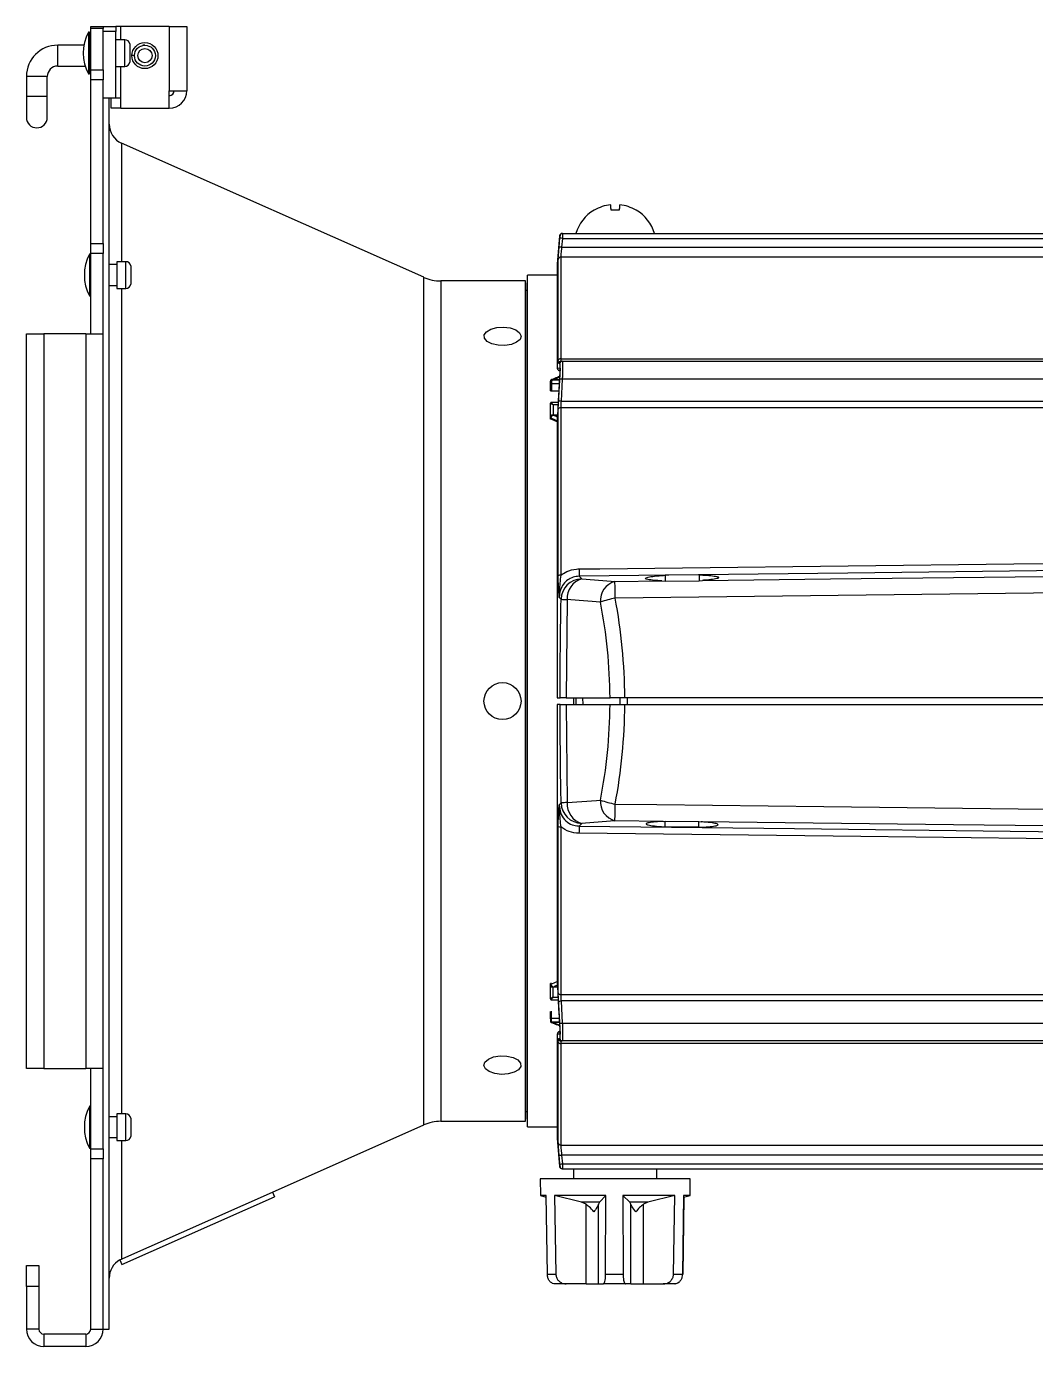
# Model space of a CAD drawing. Extents: x 16.5 to 113.1, y 4.4 to 84.5.
# Drawn here: x 71.51 to 77.55, y 32.04 to 39.95 of the extents above; entities that cross this region are included whole.
import ezdxf

# ---------------------------------------------------------------- set-up
doc = ezdxf.new("R2010")
doc.units = 0
doc.header["$MEASUREMENT"] = 0
doc.layers.add('OBJECT', color=7, linetype='CONTINUOUS')

msp = doc.modelspace()

# ---------------------------------------------------------------- linework, layer by layer
at = {"layer": 'OBJECT'}
for p, q in [((71.8939, 39.9465), (71.9688, 39.9465)), ((71.8939, 39.9337), (71.8939, 39.9465)), ((71.9688, 39.9337), (71.8939, 39.9337)), ((71.8939, 39.6858), (71.8939, 39.9337)), ((71.9688, 39.9465), (72.0438, 39.9465)), ((71.9688, 39.9465), (71.9688, 39.9337)), ((71.9688, 39.6858), (71.9688, 39.9337)), ((72.0438, 39.9465), (72.0438, 39.9165)), ((72.0738, 39.9465), (72.0438, 39.9465)), ((72.3643, 39.9465), (72.0738, 39.9465)), ((72.0738, 39.8665), (72.0738, 39.9465)), ((72.3643, 39.9465), (72.3643, 39.5615)), ((72.3643, 39.9465), (72.4693, 39.9465)), ((72.4693, 39.9465), (72.4693, 39.5615)), ((71.8878, 39.9115), (71.8803, 39.9115)), ((71.8803, 39.9115), (71.8803, 39.6615)), ((71.8878, 39.9115), (71.8878, 39.6615)), ((71.8939, 39.849), (71.8878, 39.849)), ((72.0438, 39.9165), (71.9688, 39.9165)), ((72.0438, 39.5165), (72.0438, 39.9165)), ((72.0988, 39.8665), (72.0438, 39.8665)), ((72.0988, 39.7065), (72.0988, 39.8665)), ((72.1284, 39.8415), (72.1284, 39.7858)), ((71.854, 39.834), (71.6963, 39.834)), ((71.6963, 39.709), (71.6963, 39.834)), ((72.1284, 39.7858), (72.1284, 39.7315)), ((72.1409, 39.7734), (72.1563, 39.7734)), ((72.1563, 39.7734), (72.1568, 39.7762)), ((72.2188, 39.834), (72.2063, 39.834)), ((71.6963, 39.709), (71.8611, 39.709)), ((71.8878, 39.724), (71.8939, 39.724)), ((71.8878, 39.709), (71.8939, 39.709)), ((71.8939, 39.6858), (71.9688, 39.6858)), ((71.8939, 39.6269), (71.8939, 39.6858)), ((71.9688, 39.6858), (71.9688, 39.6269)), ((72.0438, 39.7065), (72.0988, 39.7065)), ((72.0738, 39.5165), (72.0738, 39.7065)), ((71.5088, 39.6465), (71.5088, 39.5265)), ((71.6338, 39.6465), (71.5088, 39.6465)), ((71.6338, 39.5265), (71.6338, 39.6465)), ((71.8803, 39.6615), (71.8878, 39.6615)), ((71.9688, 39.6269), (71.8939, 39.6269)), ((71.8939, 38.6471), (71.8939, 39.6269)), ((71.9688, 38.6471), (71.9688, 39.6269)), ((71.5088, 39.5265), (71.5088, 39.4015)), ((71.6338, 39.5265), (71.5088, 39.5265)), ((71.6338, 39.4015), (71.6338, 39.5265)), ((72.3643, 39.4565), (72.3643, 39.5615)), ((72.3643, 39.5615), (72.4693, 39.5615)), ((72.0438, 39.5165), (71.9688, 39.5165)), ((72.0048, 35.9065), (72.0048, 39.5165)), ((72.0168, 39.4565), (72.0168, 39.5165)), ((72.0738, 39.4565), (72.0168, 39.4565)), ((72.0738, 39.5165), (72.0438, 39.5165)), ((72.0738, 39.4565), (72.0738, 39.5165)), ((72.0738, 39.4565), (72.3643, 39.4565)), ((73.8895, 38.444), (72.0792, 39.2469)), ((72.0792, 39.2469), (72.0792, 38.5377)), ((74.703, 38.6929), (74.6881, 38.5228)), ((74.7196, 38.6773), (74.715, 38.6243)), ((74.7196, 38.6773), (79.0183, 38.6773)), ((74.7206, 38.7065), (79.1455, 38.7065)), ((71.8939, 38.5827), (71.8864, 38.5827)), ((71.8864, 38.5827), (71.8864, 38.5619)), ((71.8939, 38.6471), (71.9688, 38.6471)), ((71.8939, 38.5873), (71.8939, 38.6471)), ((71.8939, 38.1065), (71.8939, 38.5873)), ((71.9688, 38.5873), (71.8939, 38.5873)), ((71.9688, 38.6471), (71.9688, 38.5873)), ((71.9688, 38.1065), (71.9688, 38.5873)), ((74.715, 38.6243), (78.9286, 38.6243)), ((71.8864, 38.5619), (71.8864, 38.3327)), ((72.0499, 38.5202), (72.0048, 38.5202)), ((72.1049, 38.5377), (72.0499, 38.5377)), ((72.0499, 38.5377), (72.0499, 38.5244)), ((72.0499, 38.5244), (72.0499, 38.3777)), ((72.1049, 38.5244), (72.1049, 38.5377)), ((72.1049, 38.3777), (72.1049, 38.5244)), ((72.1345, 38.5127), (72.1345, 38.4027)), ((74.6881, 38.5228), (74.6881, 37.9184)), ((74.6881, 38.5215), (74.6881, 37.9174)), ((74.6947, 37.9461), (74.6947, 38.5516)), ((74.7096, 38.565), (74.7096, 37.9565)), ((78.9286, 38.565), (74.7096, 38.565)), ((73.8895, 35.9065), (73.8895, 38.444)), ((74.4978, 38.4225), (73.9909, 38.4225)), ((73.9909, 38.4225), (73.9909, 35.9065)), ((74.4978, 35.9065), (74.4978, 38.4225)), ((74.5077, 38.3664), (74.5108, 38.4564)), ((74.6881, 38.4564), (74.5108, 38.4564)), ((74.5108, 33.3566), (74.5108, 38.4564)), ((72.0048, 38.3952), (72.0499, 38.3952)), ((72.0499, 38.3777), (72.1049, 38.3777)), ((72.0792, 38.3777), (72.0792, 35.9065)), ((74.4978, 38.3664), (74.5077, 38.3664)), ((74.5077, 33.4466), (74.5077, 38.3664)), ((71.8864, 38.3327), (71.8939, 38.3327)), ((71.5089, 33.7065), (71.5089, 38.1065)), ((71.5089, 38.1065), (71.6138, 38.1065)), ((71.6138, 38.1065), (71.6138, 33.7065)), ((71.8639, 38.1065), (71.6138, 38.1065)), ((71.8639, 38.1065), (71.8639, 33.7065)), ((71.8639, 38.1065), (71.9688, 38.1065)), ((71.9688, 33.7065), (71.9688, 38.1065)), ((74.7096, 37.9565), (78.6286, 37.9565)), ((74.6895, 37.9013), (74.7059, 37.9009)), ((74.7059, 37.9009), (74.6895, 37.6184)), ((74.6976, 37.887), (74.7049, 37.8834)), ((74.7051, 37.8868), (74.6976, 37.887)), ((74.7113, 37.9415), (74.7188, 37.9415)), ((74.7188, 37.9415), (78.7736, 37.9415)), ((74.6486, 37.8235), (74.6486, 37.823)), ((74.6486, 37.8151), (74.6486, 37.823)), ((74.6536, 37.8151), (74.6486, 37.8151)), ((74.6486, 37.8087), (74.6486, 37.8151)), ((74.6486, 37.766), (74.6486, 37.8087)), ((74.6536, 37.8151), (74.6536, 37.8054)), ((74.6536, 37.8054), (74.6536, 37.7626)), ((74.7004, 37.8054), (74.6536, 37.8054)), ((74.6636, 37.8301), (74.7018, 37.8301)), ((74.6638, 37.8312), (74.6662, 37.8314)), ((74.6662, 37.8301), (74.6662, 37.8314)), ((74.6662, 37.8314), (74.7019, 37.8314)), ((74.7189, 37.8344), (74.7112, 37.702)), ((78.7776, 37.8344), (74.7189, 37.8344)), ((74.6979, 37.7626), (74.6536, 37.7626)), ((74.6486, 37.6132), (74.6486, 37.6901)), ((74.6939, 37.6951), (74.6536, 37.6951)), ((74.6636, 37.6801), (74.6636, 37.6207)), ((74.6931, 37.6801), (74.6636, 37.6801)), ((74.6947, 36.6564), (74.6947, 37.6539)), ((74.7096, 37.6628), (74.7096, 36.6602)), ((78.6286, 37.6628), (74.7096, 37.6628)), ((74.7112, 37.702), (78.6286, 37.702)), ((74.6486, 37.6043), (74.6486, 37.6132)), ((74.6486, 37.6043), (74.6486, 37.6048)), ((74.6486, 37.5972), (74.6486, 37.6043)), ((74.6511, 37.6016), (74.6511, 37.6013)), ((74.6511, 37.6013), (74.6511, 37.594)), ((74.6617, 37.6207), (74.6636, 37.6207)), ((74.6636, 37.6207), (74.6662, 37.6208)), ((74.6662, 37.6175), (74.6638, 37.6176)), ((74.6662, 37.6208), (74.6662, 37.6175)), ((74.6662, 37.6208), (74.6896, 37.6208)), ((74.6894, 37.6175), (74.6662, 37.6175)), ((74.6881, 37.5739), (74.6881, 35.9265)), ((74.6881, 37.573), (74.6881, 35.9266)), ((74.8197, 36.6544), (74.835, 36.6385)), ((75.0344, 36.6233), (75.3153, 36.6266)), ((75.3153, 36.6266), (75.335, 36.6253)), ((75.5387, 36.6622), (75.3347, 36.6599)), ((75.3347, 36.6599), (75.335, 36.6253)), ((75.335, 36.6253), (75.5384, 36.6275)), ((75.5387, 36.6622), (75.5384, 36.6275)), ((75.5384, 36.6275), (75.5591, 36.6294)), ((74.7119, 36.5163), (74.7008, 36.5279)), ((74.7481, 36.514), (74.7419, 35.9265)), ((72.0048, 32.1465), (72.0048, 35.9065)), ((72.0792, 35.9065), (72.0792, 33.4352)), ((73.8895, 33.369), (73.8895, 35.9065)), ((73.9909, 35.9065), (73.9909, 33.3905)), ((74.4978, 33.3905), (74.4978, 35.9065)), ((74.6881, 35.9265), (74.7057, 35.9265)), ((74.7419, 35.9265), (75.005, 35.9265)), ((74.7886, 35.8865), (74.7871, 35.9265)), ((74.803, 35.8865), (74.8016, 35.9265)), ((74.8437, 35.8865), (74.8427, 35.9265)), ((75.0659, 35.8865), (75.0649, 35.9265)), ((79.7773, 35.9265), (75.0934, 35.9265)), ((75.1087, 35.8865), (75.1087, 35.9265)), ((74.6881, 35.8866), (74.6881, 34.2399)), ((74.6881, 35.8865), (74.6881, 34.2391)), ((74.7057, 35.8865), (74.6881, 35.8865)), ((74.7419, 35.8865), (74.7481, 35.299)), ((74.7419, 35.8865), (75.005, 35.8865)), ((75.0934, 35.8865), (79.7773, 35.8865)), ((74.7008, 35.285), (74.7119, 35.2967)), ((75.3227, 35.1863), (75.0344, 35.1896)), ((75.3227, 35.1863), (75.336, 35.187)), ((75.3357, 35.1534), (75.336, 35.187)), ((75.336, 35.187), (75.5374, 35.1848)), ((75.5374, 35.1848), (75.5517, 35.1836)), ((75.5377, 35.1511), (75.5374, 35.1847)), ((74.6947, 34.1591), (74.6947, 35.1566)), ((74.7096, 35.1528), (74.7096, 34.1502)), ((74.835, 35.1745), (74.8197, 35.1586)), ((75.5377, 35.1511), (75.3357, 35.1534)), ((74.6475, 34.1237), (74.6481, 34.2006)), ((74.6481, 34.2094), (74.6482, 34.216)), ((74.6481, 34.2089), (74.6481, 34.2094)), ((74.6507, 34.2193), (74.6506, 34.2125)), ((74.6506, 34.2125), (74.6506, 34.2121)), ((74.663, 34.1929), (74.6611, 34.1929)), ((74.663, 34.1929), (74.6625, 34.1336)), ((74.6656, 34.1928), (74.663, 34.1929)), ((74.6631, 34.196), (74.6656, 34.1961)), ((74.6656, 34.1961), (74.6894, 34.1959)), ((74.6896, 34.1926), (74.6656, 34.1928)), ((74.6895, 34.1946), (74.7059, 33.9121)), ((74.7096, 34.1502), (78.6286, 34.1502)), ((74.6525, 34.1186), (74.6939, 34.1183)), ((74.6625, 34.1336), (74.693, 34.1333)), ((78.6286, 34.111), (74.7112, 34.111)), ((74.7112, 34.111), (74.7189, 33.9786)), ((74.6525, 33.9986), (74.6475, 33.9987)), ((74.6476, 34.0051), (74.6482, 34.0472)), ((74.6532, 34.0506), (74.6526, 34.0083)), ((74.6526, 34.0083), (74.7003, 34.0079)), ((74.6481, 33.9908), (74.6481, 33.9902)), ((74.7018, 33.9832), (74.6625, 33.9835)), ((74.6656, 33.9823), (74.6631, 33.9825)), ((74.7019, 33.982), (74.6656, 33.9823)), ((74.7059, 33.9121), (74.6895, 33.9116)), ((74.7049, 33.9296), (74.6976, 33.9259)), ((74.7189, 33.9786), (78.7776, 33.9786)), ((74.6881, 33.8955), (74.6881, 33.2915)), ((74.6881, 33.8945), (74.6881, 33.2902)), ((74.6947, 33.2614), (74.6947, 33.8668)), ((78.6286, 33.8565), (74.7096, 33.8565)), ((74.7096, 33.8565), (74.7096, 33.2479)), ((74.7188, 33.8715), (74.7113, 33.8715)), ((78.7736, 33.8715), (74.7188, 33.8715)), ((71.6138, 33.7065), (71.5089, 33.7065)), ((71.6138, 33.7065), (71.8639, 33.7065)), ((71.9688, 33.7065), (71.8639, 33.7065)), ((71.8939, 33.2256), (71.8939, 33.7065)), ((71.9688, 33.2256), (71.9688, 33.7065)), ((71.8939, 33.4802), (71.8864, 33.4802)), ((71.8864, 33.4802), (71.8864, 33.4594)), ((71.8864, 33.4594), (71.8864, 33.2302)), ((74.5077, 33.4466), (74.4978, 33.4466)), ((74.5108, 33.3566), (74.5077, 33.4466)), ((72.0499, 33.4177), (72.0048, 33.4177)), ((72.1049, 33.4352), (72.0499, 33.4352)), ((72.0499, 33.4352), (72.0499, 33.4219)), ((72.0499, 33.4219), (72.0499, 33.2752)), ((72.1049, 33.4219), (72.1049, 33.4352)), ((72.1049, 33.2752), (72.1049, 33.4219)), ((72.1345, 33.4102), (72.1345, 33.3002)), ((72.9822, 32.9666), (73.8895, 33.369)), ((73.9909, 33.3905), (74.4978, 33.3905)), ((72.0048, 33.2927), (72.0499, 33.2927)), ((74.5108, 33.3566), (74.6881, 33.3566)), ((74.6881, 33.2902), (74.703, 33.1201)), ((71.8864, 33.2302), (71.8939, 33.2302)), ((71.8939, 33.2256), (71.9688, 33.2256)), ((71.8939, 33.1659), (71.8939, 33.2256)), ((71.9688, 33.2256), (71.9688, 33.1659)), ((72.0499, 33.2752), (72.1049, 33.2752)), ((72.0792, 33.2752), (72.0792, 32.566)), ((74.7096, 33.2479), (78.9286, 33.2479)), ((71.9688, 33.1659), (71.8939, 33.1659)), ((71.8939, 32.1465), (71.8939, 33.1659)), ((71.9688, 32.1465), (71.9688, 33.1659)), ((78.9286, 33.1886), (74.715, 33.1886)), ((74.715, 33.1886), (74.7196, 33.1357)), ((74.7196, 33.1357), (79.0183, 33.1357)), ((74.5858, 33.0465), (74.5876, 32.9465)), ((75.4858, 33.0465), (74.5858, 33.0465)), ((74.7206, 33.1065), (79.1455, 33.1065)), ((74.7858, 33.1065), (74.7858, 33.0465)), ((75.2858, 33.0465), (75.2858, 33.1065)), ((75.4841, 32.9465), (75.4858, 33.0465)), ((72.0681, 32.5611), (72.9822, 32.9666)), ((72.9822, 32.9666), (72.9944, 32.9392)), ((72.0803, 32.5337), (72.9944, 32.9392)), ((74.5876, 32.9465), (74.6231, 32.937)), ((74.623, 32.9465), (74.5876, 32.9465)), ((74.6294, 32.4754), (74.623, 32.9465)), ((74.9806, 32.9465), (74.672, 32.9465)), ((74.672, 32.9465), (74.6804, 32.4754)), ((74.8349, 32.9056), (74.672, 32.9465)), ((74.9417, 32.9056), (74.8349, 32.9056)), ((74.8611, 32.8939), (74.8349, 32.9056)), ((74.8611, 32.4165), (74.8611, 32.8939)), ((74.9417, 32.9056), (74.9354, 32.8939)), ((74.9354, 32.4165), (74.9354, 32.8939)), ((74.9806, 32.9465), (74.9417, 32.9056)), ((74.9786, 32.4754), (74.9806, 32.9465)), ((75.3935, 32.9465), (75.0806, 32.9465)), ((75.0806, 32.9465), (75.0828, 32.4754)), ((75.1234, 32.9056), (75.0806, 32.9465)), ((75.2316, 32.9056), (75.1234, 32.9056)), ((75.1303, 32.8939), (75.1234, 32.9056)), ((75.1303, 32.4165), (75.1303, 32.8939)), ((75.2316, 32.9056), (75.2055, 32.8939)), ((75.2055, 32.4165), (75.2055, 32.8939)), ((75.3935, 32.9465), (75.2316, 32.9056)), ((75.385, 32.4754), (75.3935, 32.9465)), ((75.4445, 32.9465), (75.4382, 32.4754)), ((75.4423, 32.4754), (75.4486, 32.937)), ((75.4443, 32.9358), (75.4841, 32.9465)), ((75.4841, 32.9465), (75.4445, 32.9465)), ((71.5089, 32.5265), (71.5838, 32.5265)), ((71.5089, 32.4015), (71.5089, 32.5265)), ((71.5838, 32.5265), (71.5838, 32.4015)), ((72.0681, 32.5611), (72.0803, 32.5337)), ((74.6294, 32.4754), (74.6804, 32.4754)), ((74.743, 32.4165), (74.6766, 32.4165)), ((74.8611, 32.4165), (74.743, 32.4165)), ((74.8611, 32.4165), (74.9354, 32.4165)), ((74.9354, 32.4165), (74.9636, 32.4165)), ((75.0993, 32.4165), (74.9636, 32.4165)), ((74.9786, 32.4754), (75.0828, 32.4754)), ((75.1303, 32.4165), (75.0993, 32.4165)), ((75.1303, 32.4165), (75.2055, 32.4165)), ((75.2055, 32.4165), (75.3228, 32.4165)), ((75.3921, 32.4165), (75.3228, 32.4165)), ((75.385, 32.4754), (75.4382, 32.4754)), ((75.3921, 32.4165), (75.3951, 32.4165)), ((71.5089, 32.4015), (71.5089, 32.1465)), ((71.5838, 32.4015), (71.5089, 32.4015)), ((71.5838, 32.4015), (71.5838, 32.1465)), ((71.5838, 32.1465), (71.5089, 32.1465)), ((71.6138, 32.1165), (71.6138, 32.0416)), ((71.8639, 32.1165), (71.6138, 32.1165)), ((71.8639, 32.1165), (71.8639, 32.0416)), ((71.8939, 32.1465), (71.9688, 32.1465)), ((71.9688, 32.1465), (72.0048, 32.1465)), ((71.8639, 32.0416), (71.6138, 32.0416))]:
    msp.add_line(p, q, dxfattribs=at)
at = {"layer": 'OBJECT', "flags": 128}
for points in [[(74.9093, 38.8466), (74.9094, 38.8465), (74.9095, 38.8463), (74.9098, 38.846), (74.9101, 38.8456)], [(75.0115, 38.8456), (75.011, 38.852), (75.0106, 38.8578), (75.0102, 38.8629), (75.0099, 38.8674), (75.0096, 38.8712), (75.0094, 38.8743), (75.0092, 38.8768), (75.0091, 38.8786)], [(75.0626, 38.8786), (75.0625, 38.8768), (75.0623, 38.8743), (75.0621, 38.8712), (75.0618, 38.8674), (75.0615, 38.8629), (75.0611, 38.8578), (75.0606, 38.852), (75.0602, 38.8456)], [(75.1616, 38.8456), (75.1619, 38.846), (75.1622, 38.8463), (75.1623, 38.8465), (75.1623, 38.8466)], [(74.7001, 38.6252), (74.7027, 38.6551), (74.7046, 38.6782)], [(74.4718, 38.0927), (74.4657, 38.0727), (74.4454, 38.0551), (74.4137, 38.0424), (74.3749, 38.0362), (74.3342, 38.0373), (74.2971, 38.0457), (74.2686, 38.0602), (74.2525, 38.0788), (74.2511, 38.099), (74.2645, 38.1182), (74.2909, 38.1336), (74.3268, 38.1432), (74.3672, 38.1458), (74.4068, 38.1409), (74.4402, 38.1293), (74.4629, 38.1125), (74.4718, 38.0927)], [(74.6536, 37.8054), (74.6526, 37.8055), (74.6517, 37.8057), (74.6508, 37.806), (74.6501, 37.8064), (74.6495, 37.8069), (74.649, 37.8074), (74.6487, 37.808), (74.6486, 37.8087)], [(74.6636, 37.6801), (74.661, 37.6818), (74.6585, 37.6835), (74.6561, 37.6851), (74.654, 37.6865), (74.6521, 37.6877), (74.6506, 37.6887), (74.6495, 37.6895), (74.6488, 37.6899), (74.6486, 37.6901)], [(74.6536, 37.6951), (74.6538, 37.6948), (74.6542, 37.6942), (74.655, 37.6931), (74.656, 37.6916), (74.6572, 37.6897), (74.6586, 37.6876), (74.6602, 37.6852), (74.6619, 37.6827), (74.6636, 37.6801)], [(74.6636, 37.6207), (74.6636, 37.6203), (74.6637, 37.6199), (74.6637, 37.6195), (74.6637, 37.6191), (74.6637, 37.6187), (74.6638, 37.6183), (74.6638, 37.618), (74.6638, 37.6176)], [(74.819, 36.698), (74.943, 36.6994), (75.439, 36.7051), (77.4228, 36.7279), (78.9286, 36.7452)], [(78.9293, 36.7027), (77.7205, 36.6885), (76.4296, 36.6733), (74.8197, 36.6544)], [(74.835, 36.6385), (75.0116, 36.6251), (75.0344, 36.6233)], [(75.5591, 36.6294), (76.3253, 36.6384), (77.6163, 36.6534), (78.8014, 36.6672)], [(79.7773, 36.5804), (79.5439, 36.5776), (78.544, 36.5654), (75.0358, 36.5229)], [(74.9474, 36.4988), (74.7709, 36.5122), (74.7481, 36.514)], [(74.7481, 35.299), (74.9246, 35.3124), (74.9474, 35.3141)], [(75.0358, 35.29), (75.2858, 35.287), (76.2857, 35.2749), (79.7773, 35.2326)], [(75.0344, 35.1896), (74.8578, 35.1762), (74.835, 35.1745)], [(78.808, 35.1457), (78.3542, 35.151), (77.0632, 35.166), (75.5517, 35.1836)], [(78.9286, 35.0677), (78.8212, 35.069), (78.3252, 35.0747), (76.3414, 35.0975), (74.819, 35.115)], [(74.8197, 35.1586), (76.1107, 35.1434), (77.4017, 35.1282), (78.9293, 35.1103)], [(74.6481, 34.2006), (74.6481, 34.2017), (74.6481, 34.2028), (74.6481, 34.2039), (74.6481, 34.205), (74.6481, 34.2061), (74.6481, 34.2072), (74.6481, 34.2083), (74.6481, 34.2094)], [(74.6476, 34.0051), (74.6477, 34.0057), (74.648, 34.0063), (74.6484, 34.0069), (74.649, 34.0073), (74.6498, 34.0077), (74.6507, 34.008), (74.6516, 34.0082), (74.6526, 34.0083)], [(74.3871, 33.7808), (74.4243, 33.7725), (74.4529, 33.7579), (74.4691, 33.7392), (74.4707, 33.7188), (74.4574, 33.6995), (74.4311, 33.6839), (74.3953, 33.6741), (74.3549, 33.6715), (74.3152, 33.6763), (74.2818, 33.688), (74.259, 33.7049), (74.2499, 33.7248), (74.2559, 33.7449), (74.276, 33.7627), (74.3076, 33.7756), (74.3463, 33.7819), (74.3871, 33.7808)], [(74.7046, 33.1348), (74.7021, 33.1647), (74.7001, 33.1877)]]:
    msp.add_lwpolyline(points, dxfattribs=at)
at = {"layer": 'OBJECT'}
for centre, radius in [((72.2188, 39.7715), 0.078), ((72.2188, 39.7715), 0.0625), ((72.2188, 39.7715), 0.0425), ((74.3608, 35.9065), 0.111)]:
    msp.add_circle(centre, radius, dxfattribs=at)
for centre, radius, start, end in [((72.1216, 39.7865), 0.2717, 152.61209, 207.38791), ((72.0988, 39.8365), 0.03, 9.59407, 90), ((71.6963, 39.6465), 0.1875, 90, 180), ((71.6963, 39.6465), 0.0625, 90, 180), ((72.0988, 39.7365), 0.03, 270, 350.40593), ((72.3643, 39.5615), 0.03, 270, 0), ((72.3643, 39.5615), 0.105, 270, 0), ((71.5713, 39.4015), 0.0625, 180, 0), ((72.1298, 39.3612), 0.125, 180, 246.08033), ((75.0358, 38.6348), 0.2466, 120.85713, 163.11575), ((75.0358, 38.6331), 0.247, 96.21726, 120.60266), ((75.0358, 38.5373), 0.3092, 85.48846, 94.51154), ((75.0359, 38.6331), 0.2469, 59.39721, 83.78288), ((75.0358, 38.6348), 0.2466, 16.88425, 59.14287), ((74.7179, 38.6915), 0.015, 90, 174.25644), ((74.7032, 38.5301), 0.1481, 83.65992, 89.45381), ((74.7206, 38.6915), 0.015, 90.00329, 175.05528), ((72.1277, 38.4577), 0.2717, 152.61209, 207.38791), ((74.6987, 38.477), 0.1482, 83.66565, 89.45368), ((72.1049, 38.5077), 0.03, 9.59407, 90), ((74.7031, 38.5215), 0.015, 175, 180), ((74.7095, 38.5501), 0.0149, 89.56409, 174.44786), ((73.9909, 38.6725), 0.25, 246.08033, 270), ((72.1049, 38.4077), 0.03, 270, 350.40593), ((74.7082, 37.9426), 0.014, 84.21046, 165.34613), ((74.7045, 37.9003), 0.015, 176.18882, 242.58832), ((74.7113, 37.9265), 0.015, 90.04232, 176.32872), ((74.7188, 37.9265), 0.015, 90.04775, 176.44455), ((74.6636, 37.8151), 0.015, 90, 180), ((74.6639, 37.8283), 0.00449, 133.47704, 144.58103), ((74.6624, 37.8247), 0.00629, 95.17433, 99.84137), ((74.6611, 37.831), 0.00267, 339.22568, 2.76177), ((74.7008, 37.5872), 0.2478, 85.81927, 89.27767), ((74.6536, 37.6901), 0.005, 90, 180), ((74.7077, 37.649), 0.0139, 82.07833, 159.42282), ((74.6937, 37.4541), 0.2484, 85.95726, 89.40708), ((74.6524, 37.6052), 0.0038, 185.15346, 250.16955), ((74.6522, 37.6047), 0.00355, 185.38006, 253.07371), ((74.6484, 37.6077), 0.0153, 35.94139, 39.438), ((74.6616, 37.6096), 0.00819, 88.65414, 92.20693), ((78.2118, 36.7312), 3.3929, 180.56018, 181.29686), ((74.7066, 36.641), 0.0194, 80.95154, 127.69502), ((74.8375, 36.5129), 0.1256, 91.12927, 178.4583), ((74.8679, 36.523), 0.1201, 105.85118, 184.28705), ((75.0672, 36.5078), 0.1201, 105.85045, 184.28779), ((62.2967, 36.3924), 12.7398, 0.58705, 1.03862), ((75.1268, 36.0153), 0.5157, 100.1664, 110.35877), ((74.7551, 36.9096), 0.3957, 263.7362, 268.98096), ((71.9351, 35.9065), 3.07, 0.37327, 11.12472), ((71.9351, 35.9065), 3.07, 348.87528, 359.62673), ((74.7551, 34.903), 0.396, 91.0211, 96.26175), ((74.8375, 35.3001), 0.1256, 181.54164, 268.87079), ((74.8679, 35.29), 0.1201, 175.71265, 254.14911), ((75.0672, 35.3052), 0.1201, 175.71222, 254.14954), ((75.1268, 35.7977), 0.5157, 249.64153, 259.8333), ((62.2975, 35.4205), 12.7389, 358.96136, 359.41297), ((74.7066, 35.172), 0.0194, 232.30348, 279.05207), ((78.2121, 35.0818), 3.3933, 178.70319, 179.4398), ((74.6516, 34.2091), 0.00351, 106.51176, 174.66194), ((74.6519, 34.2086), 0.00376, 109.43112, 174.83196), ((74.6478, 34.206), 0.0152, 320.33817, 323.83562), ((74.661, 34.2036), 0.00778, 267.27094, 271.00501), ((74.2354, 34.2202), 0.4284, 356.34219, 356.75677), ((74.1183, 34.1972), 0.5473, 359.54278, 359.89054), ((74.7077, 34.164), 0.0139, 200.57718, 277.92167), ((74.6525, 34.1236), 0.005, 179.53438, 269.55127), ((74.6936, 34.3603), 0.2499, 270.60328, 274.03238), ((75.5932, 33.9916), 0.9457, 179.18297, 179.57242), ((76.152, 33.9871), 1.4996, 179.19176, 179.56015), ((74.6632, 33.9853), 0.00442, 215.15984, 226.49419), ((74.6617, 33.9887), 0.006, 259.65014, 264.53553), ((74.6605, 33.9826), 0.00262, 357.33748, 21.41497), ((74.6416, 33.9826), 0.024, 359.21627, 2.22338), ((74.7045, 33.9126), 0.015, 117.41109, 183.81076), ((74.7008, 34.2264), 0.2485, 270.72579, 274.17502), ((74.7082, 33.8704), 0.014, 194.65355, 275.78835), ((74.7113, 33.8865), 0.015, 183.67339, 269.95497), ((74.7188, 33.8865), 0.015, 183.55637, 269.95013), ((72.1277, 33.3552), 0.2717, 152.61209, 207.38791), ((72.1049, 33.4052), 0.03, 9.59407, 90), ((73.9909, 33.1405), 0.25, 90, 113.91967), ((72.1049, 33.3052), 0.03, 270, 350.40593), ((74.7031, 33.2915), 0.015, 180, 185), ((74.7095, 33.2628), 0.0149, 185.55238, 270.43319), ((74.6987, 33.336), 0.1483, 270.54689, 276.33265), ((74.7032, 33.2832), 0.1484, 270.55191, 276.33212), ((74.7179, 33.1215), 0.015, 185.52986, 270), ((74.7206, 33.1215), 0.015, 184.94559, 269.99523), ((72.1298, 32.4518), 0.125, 119.4731, 180), ((71.6138, 32.1465), 0.1049, 180, 270), ((71.6138, 32.1465), 0.03, 180, 270), ((71.8639, 32.1465), 0.1049, 270, 0), ((71.8639, 32.1465), 0.03, 270, 0)]:
    msp.add_arc(centre, radius, start, end, dxfattribs=at)
for centre, major_axis, ratio, start_param, end_param in [((74.6636, 37.8151), (0, 0.015), 0.666667, 0, 1.570796), ((74.4058, 35.9068), (4.3755, 2.0916), 0.34326, 1.340726, 1.349396), ((74.3983, 35.8976), (4.3768, -2.0768), 0.341999, 1.666225, 1.674625), ((74.3758, 35.9068), (4.3597, -2.0687), 0.341999, 1.660891, 1.6693), ((74.4058, 35.9068), (4.3755, -2.0916), 0.34326, 1.669524, 1.674668), ((72.0235, 35.9065), (0, 3.195), 0.960876, 4.718649, 4.906552), ((72.0235, 35.9065), (0, 3.195), 0.960876, 4.518226, 4.706129), ((74.4266, 35.9181), (4.3784, 2.0478), 0.341306, 4.60464, 4.613142), ((74.4341, 35.9088), (4.3772, 2.0627), 0.342553, 4.604571, 4.609854), ((74.6626, 34.1336), (0.0151, 0.0099), 0.003655, 1.576326, 3.147122), ((74.6626, 34.1336), (0.0101, 0.0149), 0.0055, 1.574495, 3.145291), ((74.6626, 33.9985), (0.0151, -0.0001), 0.994749, 3.139618, 4.710415), ((74.6626, 33.9985), (0.0001, 0.015), 0.674611, 1.570854, 3.141651), ((74.4341, 35.9088), (4.3734, -2.1206), 0.343989, 4.92988, 4.93855)]:
    msp.add_ellipse(centre, major_axis=major_axis, ratio=ratio, start_param=start_param, end_param=end_param, dxfattribs=at)
for points, knots in [([(72.1588, 39.757), (72.1584, 39.7582), (72.1565, 39.7634), (72.1564, 39.7691), (72.1563, 39.7734)], [0, 0, 0, 0, 0.223809, 1, 1, 1, 1]), ([(74.7057, 38.6928), (74.7056, 38.6928), (74.705, 38.6928), (74.7034, 38.6928), (74.7037, 38.6928), (74.7039, 38.6928)], [0, 0, 0, 0, 0.071856, 0.359279, 1, 1, 1, 1]), ([(74.7046, 38.6782), (74.7048, 38.6798), (74.7051, 38.6832), (74.7054, 38.6877), (74.7056, 38.6909), (74.7057, 38.6926), (74.7057, 38.6927), (74.7057, 38.6928)], [0, 0, 0, 0, 0.219082, 0.438182, 0.656825, 0.874764, 1, 1, 1, 1]), ([(74.7206, 38.7065), (74.7207, 38.7061), (74.7207, 38.7055), (74.7205, 38.7003), (74.7202, 38.6927), (74.7199, 38.6845), (74.7197, 38.6792), (74.7196, 38.6773)], [0, 0, 0, 0, 0.218059, 0.436117, 0.654231, 0.872516, 1, 1, 1, 1]), ([(74.6947, 38.5516), (74.6948, 38.554), (74.6949, 38.5588), (74.6961, 38.5761), (74.6978, 38.5987), (74.6993, 38.6163), (74.7001, 38.6252)], [0, 0, 0, 0, 0.24726, 0.494506, 0.742148, 1, 1, 1, 1]), ([(74.715, 38.6243), (74.7143, 38.6173), (74.7128, 38.6034), (74.7111, 38.5852), (74.7099, 38.571), (74.7097, 38.567), (74.7096, 38.565)], [0, 0, 0, 0, 0.249667, 0.499371, 0.748128, 1, 1, 1, 1]), ([(74.6963, 37.9275), (74.6959, 37.9282), (74.6949, 37.9298), (74.6948, 37.9405), (74.6947, 37.9461)], [0, 0, 0, 0, 0.474046, 1, 1, 1, 1]), ([(74.7096, 37.9565), (74.7097, 37.9525), (74.7098, 37.9445), (74.7107, 37.9416), (74.7112, 37.9415), (74.7113, 37.9415)], [0, 0, 0, 0, 0.471916, 0.943784, 1, 1, 1, 1]), ([(74.6881, 37.9184), (74.6882, 37.9138), (74.6883, 37.9042), (74.6891, 37.9023), (74.6895, 37.9013)], [0, 0, 0, 0, 0.4877, 1, 1, 1, 1]), ([(74.6882, 37.9161), (74.6882, 37.9131), (74.6882, 37.9065), (74.6886, 37.9017), (74.6893, 37.8976), (74.6906, 37.8938), (74.6933, 37.89), (74.6964, 37.8872), (74.699, 37.8865), (74.6999, 37.8863)], [0, 0, 0, 0, 0.2402821, 0.5300404, 0.6703038, 0.7734979, 0.8544897, 0.9491126, 1, 1, 1, 1]), ([(74.7038, 37.9274), (74.7032, 37.9274), (74.7007, 37.9274), (74.6982, 37.9274), (74.6963, 37.9275)], [0, 0, 0, 0, 0.2377672, 1, 1, 1, 1]), ([(74.7039, 37.835), (74.7045, 37.8456), (74.7056, 37.8666), (74.7063, 37.8945), (74.7061, 37.9153), (74.7052, 37.926), (74.7042, 37.927), (74.7038, 37.9274)], [0, 0, 0, 0, 0.2168, 0.433617, 0.650078, 0.866405, 1, 1, 1, 1]), ([(74.7188, 37.9415), (74.7193, 37.9403), (74.7205, 37.9379), (74.7212, 37.9191), (74.7211, 37.8915), (74.7202, 37.8615), (74.7192, 37.8419), (74.7189, 37.8344)], [0, 0, 0, 0, 0.216872, 0.433758, 0.650331, 0.86677, 1, 1, 1, 1]), ([(74.6602, 37.8309), (74.6584, 37.8309), (74.6549, 37.8309), (74.651, 37.8289), (74.6491, 37.8262), (74.6487, 37.8242), (74.6486, 37.8235)], [0, 0, 0, 0, 0.303906, 0.58579, 0.849409, 1, 1, 1, 1]), ([(74.6548, 37.8317), (74.6547, 37.8317), (74.6533, 37.8315), (74.6512, 37.8297), (74.6491, 37.8268), (74.6489, 37.8246), (74.6488, 37.8237)], [0, 0, 0, 0, 0.035991, 0.396905, 0.736157, 1, 1, 1, 1]), ([(74.7009, 37.8495), (74.6972, 37.848), (74.6817, 37.8422), (74.6663, 37.8362), (74.6547, 37.8318)], [0, 0, 0, 0, 0.24358, 1, 1, 1, 1]), ([(74.6548, 37.8317), (74.6555, 37.8319), (74.6572, 37.8325), (74.6594, 37.8319), (74.6608, 37.8316)], [0, 0, 0, 0, 0.4021765, 1, 1, 1, 1]), ([(74.6613, 37.8309), (74.6613, 37.8309), (74.6613, 37.8309), (74.6612, 37.8309), (74.661, 37.831), (74.6607, 37.831), (74.6603, 37.8309), (74.6602, 37.8309)], [0, 0, 0, 0, 0.032741, 0.074873, 0.183276, 0.638251, 1, 1, 1, 1]), ([(74.6608, 37.8316), (74.661, 37.8315), (74.6613, 37.8314), (74.6617, 37.8311), (74.6618, 37.831), (74.6618, 37.8309)], [0, 0, 0, 0, 0.507188, 0.825515, 1, 1, 1, 1]), ([(74.6617, 37.83), (74.6617, 37.83), (74.6616, 37.83), (74.6615, 37.8301), (74.6614, 37.8306), (74.6613, 37.8309)], [0, 0, 0, 0, 0.124156, 0.4682531, 1, 1, 1, 1]), ([(74.6618, 37.8309), (74.6618, 37.8306), (74.6618, 37.8302), (74.6618, 37.83), (74.6617, 37.83), (74.6617, 37.83)], [0, 0, 0, 0, 0.533157, 0.872717, 1, 1, 1, 1]), ([(74.6618, 37.8309), (74.6618, 37.8309), (74.6625, 37.831), (74.6631, 37.8311), (74.6638, 37.8312)], [0, 0, 0, 0, 0.0266698, 1, 1, 1, 1]), ([(74.6963, 37.7026), (74.6968, 37.7125), (74.6993, 37.7567), (74.7019, 37.8009), (74.7039, 37.835)], [0, 0, 0, 0, 0.2260629, 1, 1, 1, 1]), ([(74.6536, 37.7626), (74.6531, 37.7626), (74.6519, 37.7627), (74.6504, 37.7633), (74.6493, 37.7642), (74.6487, 37.7651), (74.6486, 37.7658), (74.6486, 37.766)], [0, 0, 0, 0, 0.2142194, 0.4284895, 0.642923, 0.857696, 1, 1, 1, 1]), ([(74.6947, 37.6539), (74.6947, 37.661), (74.6949, 37.6756), (74.6958, 37.6934), (74.6963, 37.7026)], [0, 0, 0, 0, 0.488114, 1, 1, 1, 1]), ([(74.7112, 37.702), (74.7108, 37.695), (74.7098, 37.6806), (74.7097, 37.6688), (74.7096, 37.6628)], [0, 0, 0, 0, 0.487924, 1, 1, 1, 1]), ([(74.6486, 37.6132), (74.6486, 37.6132), (74.6486, 37.6141), (74.6492, 37.6157), (74.6515, 37.6179), (74.6549, 37.6195), (74.6585, 37.6204), (74.6608, 37.6207), (74.6617, 37.6207)], [0, 0, 0, 0, 0.0093197, 0.2447975, 0.4755788, 0.6850334, 0.8833325, 1, 1, 1, 1]), ([(74.6486, 37.6048), (74.6489, 37.606), (74.6493, 37.6082), (74.6519, 37.6117), (74.6555, 37.615), (74.6586, 37.6166), (74.6602, 37.6174)], [0, 0, 0, 0, 0.242427, 0.484565, 0.734483, 1, 1, 1, 1]), ([(74.6602, 37.6174), (74.659, 37.6173), (74.6563, 37.617), (74.6528, 37.6163), (74.65, 37.6151), (74.6488, 37.6141), (74.6486, 37.6134), (74.6486, 37.6132), (74.6486, 37.6132)], [0, 0, 0, 0, 0.174001, 0.393156, 0.630062, 0.892574, 0.990005, 1, 1, 1, 1]), ([(74.6511, 37.594), (74.6507, 37.5942), (74.6497, 37.5947), (74.6488, 37.5959), (74.6487, 37.5968), (74.6486, 37.5972)], [0, 0, 0, 0, 0.32216, 0.644338, 1, 1, 1, 1]), ([(74.6608, 37.6166), (74.6593, 37.6153), (74.6564, 37.6127), (74.6531, 37.6081), (74.6515, 37.6043), (74.6512, 37.6023), (74.6511, 37.6016)], [0, 0, 0, 0, 0.303043, 0.584927, 0.848612, 1, 1, 1, 1]), ([(74.6602, 37.6174), (74.6603, 37.6174), (74.6605, 37.6175), (74.6608, 37.6175), (74.661, 37.6176), (74.6611, 37.6177), (74.6612, 37.6177), (74.6613, 37.6177), (74.6613, 37.6178), (74.6613, 37.6178), (74.6613, 37.6178)], [0, 0, 0, 0, 0.330583, 0.552414, 0.701673, 0.802974, 0.904015, 0.945384, 0.979381, 1, 1, 1, 1]), ([(74.6618, 37.6178), (74.6618, 37.6177), (74.6616, 37.6173), (74.6611, 37.6169), (74.6608, 37.6167), (74.6608, 37.6166)], [0, 0, 0, 0, 0.2644047, 0.8657973, 1, 1, 1, 1]), ([(74.6613, 37.6178), (74.6614, 37.6183), (74.6615, 37.6191), (74.6616, 37.6201), (74.6617, 37.6206), (74.6617, 37.6207)], [0, 0, 0, 0, 0.531835, 0.87589, 1, 1, 1, 1]), ([(74.6617, 37.6207), (74.6617, 37.6206), (74.6618, 37.6201), (74.6618, 37.6191), (74.6618, 37.6183), (74.6618, 37.6178)], [0, 0, 0, 0, 0.127285, 0.466772, 1, 1, 1, 1]), ([(74.6638, 37.6176), (74.6631, 37.6177), (74.6625, 37.6177), (74.6618, 37.6178), (74.6618, 37.6178)], [0, 0, 0, 0, 0.97331, 1, 1, 1, 1]), ([(74.6895, 37.6184), (74.6891, 37.6103), (74.6883, 37.5941), (74.6882, 37.5807), (74.6881, 37.5739)], [0, 0, 0, 0, 0.494003, 1, 1, 1, 1]), ([(74.7096, 36.6602), (74.7211, 36.6679), (74.7492, 36.6867), (74.7884, 36.6968), (74.8137, 36.6978), (74.819, 36.698)], [0, 0, 0, 0, 0.355604, 0.866053, 1, 1, 1, 1]), ([(74.7008, 36.5279), (74.7008, 36.528), (74.6998, 36.5405), (74.6977, 36.5658), (74.6952, 36.6067), (74.6949, 36.6407), (74.6947, 36.6564)], [0, 0, 0, 0, 0.00268, 0.34979, 0.701238, 1, 1, 1, 1]), ([(74.7096, 36.6602), (74.7078, 36.6443), (74.702, 36.5946), (74.6993, 36.5555), (74.7008, 36.528), (74.7008, 36.5279)], [0, 0, 0, 0, 0.319161, 0.99706, 1, 1, 1, 1]), ([(74.8197, 36.6544), (74.8075, 36.6532), (74.783, 36.6508), (74.7502, 36.6333), (74.7238, 36.607), (74.7044, 36.5711), (74.7021, 36.543), (74.7008, 36.5279)], [0, 0, 0, 0, 0.182198, 0.364245, 0.551043, 0.759195, 1, 1, 1, 1]), ([(75.3153, 36.6266), (75.2995, 36.6275), (75.2642, 36.6295), (75.2284, 36.6345), (75.2129, 36.6407), (75.2228, 36.6474), (75.257, 36.6537), (75.2993, 36.6577), (75.3278, 36.6595), (75.3347, 36.6599)], [0, 0, 0, 0, 0.132307, 0.294526, 0.457212, 0.620426, 0.783854, 0.947086, 1, 1, 1, 1]), ([(75.5387, 36.6622), (75.5539, 36.6616), (75.59, 36.66), (75.6323, 36.6558), (75.6575, 36.6499), (75.6578, 36.6433), (75.6329, 36.6368), (75.5953, 36.6322), (75.5672, 36.6301), (75.5591, 36.6294)], [0, 0, 0, 0, 0.117568, 0.279861, 0.442586, 0.605907, 0.769589, 0.933238, 1, 1, 1, 1]), ([(74.7057, 35.9265), (74.706, 36.0098), (74.7065, 36.2064), (74.71, 36.403), (74.7119, 36.5163)], [0, 0, 0, 0, 0.423826, 1, 1, 1, 1]), ([(74.7419, 35.9265), (74.7324, 35.9265), (74.7136, 35.9265), (74.7083, 35.9265), (74.7057, 35.9265)], [0, 0, 0, 0, 0.5, 1, 1, 1, 1]), ([(75.0934, 35.9265), (75.0771, 35.9265), (75.0466, 35.9265), (75.0184, 35.9265), (75.0067, 35.9265), (75.005, 35.9265)], [0, 0, 0, 0, 0.499401, 0.929163, 1, 1, 1, 1]), ([(74.7119, 35.2967), (74.7111, 35.3398), (74.7074, 35.5363), (74.7065, 35.733), (74.7057, 35.8865)], [0, 0, 0, 0, 0.219221, 1, 1, 1, 1]), ([(74.7057, 35.8865), (74.7083, 35.8865), (74.7136, 35.8865), (74.7324, 35.8865), (74.7419, 35.8865)], [0, 0, 0, 0, 0.5, 1, 1, 1, 1]), ([(75.005, 35.8865), (75.0179, 35.8865), (75.0418, 35.8865), (75.0748, 35.8865), (75.0911, 35.8865), (75.0934, 35.8865)], [0, 0, 0, 0, 0.499397, 0.929176, 1, 1, 1, 1]), ([(74.6947, 35.1566), (74.6949, 35.1722), (74.6952, 35.2059), (74.6977, 35.2469), (74.6997, 35.2722), (74.7008, 35.2849), (74.7008, 35.285)], [0, 0, 0, 0, 0.298757, 0.643489, 0.997319, 1, 1, 1, 1]), ([(74.7008, 35.285), (74.7008, 35.2849), (74.6993, 35.2574), (74.702, 35.2184), (74.7078, 35.1687), (74.7096, 35.1528)], [0, 0, 0, 0, 0.00294, 0.680839, 1, 1, 1, 1]), ([(74.7008, 35.285), (74.7022, 35.2693), (74.705, 35.2379), (74.7296, 35.197), (74.7652, 35.1694), (74.7977, 35.1595), (74.8154, 35.1588), (74.8197, 35.1586)], [0, 0, 0, 0, 0.251337, 0.503312, 0.735354, 0.935196, 1, 1, 1, 1]), ([(75.3227, 35.1863), (75.3071, 35.1854), (75.2719, 35.1836), (75.235, 35.1788), (75.2173, 35.1728), (75.2247, 35.1663), (75.2561, 35.16), (75.2976, 35.1558), (75.3272, 35.1539), (75.3357, 35.1534)], [0, 0, 0, 0, 0.128648, 0.288962, 0.449731, 0.611042, 0.772603, 0.934008, 1, 1, 1, 1]), ([(75.5377, 35.1511), (75.5524, 35.1517), (75.5878, 35.1532), (75.629, 35.1574), (75.6536, 35.1632), (75.6536, 35.1697), (75.629, 35.1761), (75.5909, 35.1807), (75.5613, 35.1829), (75.5517, 35.1836)], [0, 0, 0, 0, 0.115333, 0.275775, 0.436647, 0.598106, 0.75992, 0.921699, 1, 1, 1, 1]), ([(74.819, 35.115), (74.7989, 35.1169), (74.7591, 35.1207), (74.726, 35.1421), (74.7096, 35.1528)], [0, 0, 0, 0, 0.505217, 1, 1, 1, 1]), ([(74.6881, 34.2391), (74.6882, 34.2325), (74.6883, 34.2191), (74.6891, 34.2029), (74.6895, 34.1946)], [0, 0, 0, 0, 0.491585, 1, 1, 1, 1]), ([(74.6595, 34.1963), (74.6577, 34.1972), (74.6543, 34.1991), (74.6505, 34.2029), (74.6485, 34.2063), (74.6482, 34.2082), (74.6481, 34.2089)], [0, 0, 0, 0, 0.303882, 0.585792, 0.8494, 1, 1, 1, 1]), ([(74.6611, 34.1929), (74.6602, 34.193), (74.6578, 34.1932), (74.6542, 34.1942), (74.6509, 34.1958), (74.6487, 34.198), (74.6481, 34.1997), (74.6481, 34.2005), (74.6481, 34.2006)], [0, 0, 0, 0, 0.1166639, 0.314995, 0.52443, 0.755197, 0.9906749, 1, 1, 1, 1]), ([(74.6481, 34.2006), (74.6481, 34.2005), (74.6481, 34.2004), (74.6483, 34.1997), (74.6494, 34.1986), (74.6522, 34.1975), (74.6557, 34.1967), (74.6584, 34.1964), (74.6595, 34.1963)], [0, 0, 0, 0, 0.009998, 0.107433, 0.369944, 0.606849, 0.826024, 1, 1, 1, 1]), ([(74.6506, 34.2121), (74.6508, 34.2109), (74.6512, 34.2086), (74.6533, 34.2045), (74.6563, 34.2004), (74.6588, 34.1982), (74.6601, 34.197)], [0, 0, 0, 0, 0.242429, 0.484603, 0.734553, 1, 1, 1, 1]), ([(74.6607, 34.1959), (74.6607, 34.1959), (74.6606, 34.1959), (74.6606, 34.1959), (74.6604, 34.1961), (74.66, 34.1962), (74.6597, 34.1962), (74.6595, 34.1963)], [0, 0, 0, 0, 0.032465, 0.074891, 0.183196, 0.638198, 1, 1, 1, 1]), ([(74.6601, 34.197), (74.6603, 34.1968), (74.6607, 34.1966), (74.661, 34.1962), (74.6611, 34.1959), (74.6612, 34.1958)], [0, 0, 0, 0, 0.507117, 0.8254837, 1, 1, 1, 1]), ([(74.6611, 34.1929), (74.661, 34.193), (74.661, 34.1935), (74.6608, 34.1946), (74.6607, 34.1954), (74.6607, 34.1959)], [0, 0, 0, 0, 0.1240948, 0.4682067, 1, 1, 1, 1]), ([(74.6612, 34.1958), (74.6612, 34.1954), (74.6612, 34.1946), (74.6611, 34.1935), (74.6611, 34.193), (74.6611, 34.1929)], [0, 0, 0, 0, 0.533226, 0.872824, 1, 1, 1, 1]), ([(74.6612, 34.1958), (74.6612, 34.1958), (74.6618, 34.1959), (74.6625, 34.196), (74.6631, 34.196)], [0, 0, 0, 0, 0.026957, 1, 1, 1, 1]), ([(74.6963, 34.1104), (74.6958, 34.1191), (74.6949, 34.1369), (74.6948, 34.1516), (74.6947, 34.1591)], [0, 0, 0, 0, 0.488655, 1, 1, 1, 1]), ([(74.7096, 34.1502), (74.7097, 34.1445), (74.7098, 34.1327), (74.7107, 34.1184), (74.7112, 34.111)], [0, 0, 0, 0, 0.486981, 1, 1, 1, 1]), ([(74.7039, 33.9779), (74.7033, 33.9879), (74.7007, 34.0321), (74.6982, 34.0762), (74.6963, 34.1104)], [0, 0, 0, 0, 0.226065, 1, 1, 1, 1]), ([(74.6491, 33.9933), (74.6497, 33.9919), (74.6509, 33.9893), (74.6543, 33.9861), (74.6578, 33.9843), (74.6602, 33.9838), (74.6611, 33.9837)], [0, 0, 0, 0, 0.283873, 0.5698703, 0.8406922, 1, 1, 1, 1]), ([(74.6481, 33.9902), (74.6484, 33.9891), (74.6488, 33.9868), (74.6513, 33.9843), (74.6549, 33.9827), (74.658, 33.9827), (74.6595, 33.9827)], [0, 0, 0, 0, 0.242418, 0.484572, 0.734505, 1, 1, 1, 1]), ([(74.6484, 33.9901), (74.6483, 33.9895), (74.6483, 33.9877), (74.6498, 33.9849), (74.652, 33.9827), (74.6537, 33.9822), (74.6543, 33.982)], [0, 0, 0, 0, 0.155979, 0.495796, 0.841612, 1, 1, 1, 1]), ([(74.6541, 33.9819), (74.6576, 33.9805), (74.673, 33.9745), (74.6884, 33.9685), (74.7003, 33.9639)], [0, 0, 0, 0, 0.226552, 1, 1, 1, 1]), ([(74.6601, 33.9821), (74.6586, 33.9817), (74.6563, 33.9811), (74.6547, 33.9819), (74.6542, 33.9821)], [0, 0, 0, 0, 0.677947, 1, 1, 1, 1]), ([(74.6595, 33.9827), (74.6597, 33.9827), (74.6599, 33.9827), (74.6602, 33.9827), (74.6604, 33.9827), (74.6605, 33.9827), (74.6606, 33.9827), (74.6606, 33.9827), (74.6606, 33.9828), (74.6607, 33.9828), (74.6607, 33.9828)], [0, 0, 0, 0, 0.330851, 0.552213, 0.701367, 0.802795, 0.904063, 0.945146, 0.979472, 1, 1, 1, 1]), ([(74.6612, 33.9827), (74.6611, 33.9826), (74.6609, 33.9824), (74.6605, 33.9822), (74.6602, 33.9821), (74.6601, 33.9821)], [0, 0, 0, 0, 0.264464, 0.865949, 1, 1, 1, 1]), ([(74.6607, 33.9828), (74.6607, 33.9831), (74.6608, 33.9835), (74.661, 33.9837), (74.661, 33.9837), (74.6611, 33.9837)], [0, 0, 0, 0, 0.5317585, 0.8758512, 1, 1, 1, 1]), ([(74.6611, 33.9837), (74.6611, 33.9837), (74.6611, 33.9836), (74.6612, 33.9835), (74.6612, 33.983), (74.6612, 33.9827)], [0, 0, 0, 0, 0.127386, 0.466801, 1, 1, 1, 1]), ([(74.6631, 33.9825), (74.6625, 33.9825), (74.6618, 33.9826), (74.6612, 33.9827), (74.6612, 33.9827)], [0, 0, 0, 0, 0.97299, 1, 1, 1, 1]), ([(74.6964, 33.9251), (74.6957, 33.9247), (74.6939, 33.9236), (74.6918, 33.9211), (74.6903, 33.9183), (74.6894, 33.9158), (74.6888, 33.9127), (74.6881, 33.9066), (74.6881, 33.8974), (74.6881, 33.8907)], [0, 0, 0, 0, 0.038374, 0.104773, 0.165148, 0.225297, 0.307656, 0.496495, 1, 1, 1, 1]), ([(74.6976, 33.9259), (74.6996, 33.926), (74.7021, 33.9261), (74.7047, 33.9261), (74.7051, 33.9261)], [0, 0, 0, 0, 0.845701, 1, 1, 1, 1]), ([(74.7004, 33.9639), (74.7009, 33.9637), (74.7015, 33.9634), (74.7022, 33.9635), (74.7023, 33.9635)], [0, 0, 0, 0, 0.859591, 1, 1, 1, 1]), ([(74.7038, 33.8855), (74.7044, 33.8866), (74.7055, 33.8886), (74.7063, 33.9048), (74.7061, 33.9286), (74.7052, 33.9545), (74.7043, 33.9715), (74.7039, 33.9779)], [0, 0, 0, 0, 0.2168345, 0.4336857, 0.6501667, 0.8664931, 1, 1, 1, 1]), ([(74.7189, 33.9786), (74.7194, 33.9664), (74.7206, 33.9419), (74.7212, 33.9096), (74.721, 33.8855), (74.7201, 33.8732), (74.7191, 33.8719), (74.7188, 33.8715)], [0, 0, 0, 0, 0.216841, 0.433701, 0.650254, 0.866699, 1, 1, 1, 1]), ([(74.6895, 33.9116), (74.6891, 33.9107), (74.6884, 33.9089), (74.6881, 33.9003), (74.6881, 33.8951), (74.6881, 33.8945)], [0, 0, 0, 0, 0.489871, 0.942618, 1, 1, 1, 1]), ([(74.6947, 33.8668), (74.6947, 33.872), (74.6949, 33.8828), (74.6958, 33.8846), (74.6963, 33.8855)], [0, 0, 0, 0, 0.473445, 1, 1, 1, 1]), ([(74.6963, 33.8855), (74.6969, 33.8855), (74.6994, 33.8855), (74.7019, 33.8855), (74.7038, 33.8855)], [0, 0, 0, 0, 0.237767, 1, 1, 1, 1]), ([(74.7113, 33.8715), (74.7108, 33.8709), (74.7099, 33.8696), (74.7097, 33.861), (74.7096, 33.8565)], [0, 0, 0, 0, 0.473397, 1, 1, 1, 1]), ([(74.7001, 33.1877), (74.6994, 33.1964), (74.6979, 33.2137), (74.6961, 33.2363), (74.6949, 33.2539), (74.6948, 33.2589), (74.6947, 33.2614)], [0, 0, 0, 0, 0.249056, 0.498133, 0.746674, 1, 1, 1, 1]), ([(74.7096, 33.2479), (74.7097, 33.246), (74.7098, 33.2421), (74.711, 33.2283), (74.7128, 33.2101), (74.7143, 33.1959), (74.715, 33.1886)], [0, 0, 0, 0, 0.2465, 0.492975, 0.740149, 1, 1, 1, 1]), ([(74.7057, 33.1202), (74.7057, 33.1204), (74.7057, 33.1207), (74.7056, 33.1233), (74.7053, 33.127), (74.705, 33.1311), (74.7047, 33.1338), (74.7046, 33.1348)], [0, 0, 0, 0, 0.217387, 0.434771, 0.652345, 0.870534, 1, 1, 1, 1]), ([(74.7196, 33.1357), (74.7197, 33.1323), (74.72, 33.1256), (74.7204, 33.1167), (74.7206, 33.1102), (74.7207, 33.1069), (74.7207, 33.1066), (74.7206, 33.1065)], [0, 0, 0, 0, 0.218536, 0.437092, 0.655505, 0.873727, 1, 1, 1, 1]), ([(74.7039, 33.1202), (74.7036, 33.1202), (74.7031, 33.1202), (74.7049, 33.1202), (74.7057, 33.1202)], [0, 0, 0, 0, 0.509002, 1, 1, 1, 1]), ([(74.9076, 32.8477), (74.9075, 32.8478), (74.8993, 32.8585), (74.8847, 32.8756), (74.8673, 32.8891), (74.8611, 32.8939)], [0, 0, 0, 0, 0.004618, 0.647697, 1, 1, 1, 1]), ([(74.9354, 32.8939), (74.9326, 32.8875), (74.9264, 32.8737), (74.9146, 32.8567), (74.9077, 32.8478), (74.9076, 32.8477)], [0, 0, 0, 0, 0.458056, 0.995386, 1, 1, 1, 1]), ([(75.1589, 32.8477), (75.1589, 32.8478), (75.1505, 32.8585), (75.1386, 32.8756), (75.1325, 32.8891), (75.1303, 32.8939)], [0, 0, 0, 0, 0.004615, 0.6476941, 1, 1, 1, 1]), ([(75.2055, 32.8939), (75.1976, 32.8875), (75.1804, 32.8737), (75.166, 32.8567), (75.159, 32.8478), (75.1589, 32.8477)], [0, 0, 0, 0, 0.458101, 0.995385, 1, 1, 1, 1]), ([(74.6766, 32.4165), (74.6709, 32.4172), (74.6595, 32.4187), (74.6446, 32.4305), (74.6341, 32.4475), (74.6299, 32.4636), (74.6295, 32.4729), (74.6294, 32.4754)], [0, 0, 0, 0, 0.241748, 0.484004, 0.7118, 0.92205, 1, 1, 1, 1]), ([(74.6804, 32.4754), (74.6812, 32.469), (74.6826, 32.4562), (74.6926, 32.4392), (74.7071, 32.426), (74.7248, 32.4179), (74.7373, 32.4169), (74.743, 32.4165)], [0, 0, 0, 0, 0.198026, 0.395863, 0.598901, 0.814824, 1, 1, 1, 1]), ([(74.9636, 32.4165), (74.9654, 32.4172), (74.969, 32.4187), (74.9738, 32.4305), (74.9771, 32.4475), (74.9784, 32.4636), (74.9785, 32.4729), (74.9786, 32.4754)], [0, 0, 0, 0, 0.241748, 0.484004, 0.711801, 0.922051, 1, 1, 1, 1]), ([(75.0828, 32.4754), (75.083, 32.469), (75.0834, 32.4562), (75.086, 32.4392), (75.0898, 32.426), (75.0945, 32.4179), (75.0977, 32.4169), (75.0993, 32.4165)], [0, 0, 0, 0, 0.198026, 0.395861, 0.598899, 0.814818, 1, 1, 1, 1]), ([(75.3228, 32.4165), (75.3303, 32.4172), (75.3454, 32.4187), (75.365, 32.4305), (75.3788, 32.4475), (75.3844, 32.4636), (75.3849, 32.4729), (75.385, 32.4754)], [0, 0, 0, 0, 0.241747, 0.484004, 0.7118, 0.922051, 1, 1, 1, 1]), ([(75.4382, 32.4754), (75.4377, 32.469), (75.4366, 32.4562), (75.4293, 32.4392), (75.4185, 32.426), (75.4055, 32.4179), (75.3963, 32.4169), (75.3921, 32.4165)], [0, 0, 0, 0, 0.198026, 0.395862, 0.598901, 0.814822, 1, 1, 1, 1])]:
    msp.add_open_spline(points, degree=3, knots=knots, dxfattribs=at)

doc.saveas('drawing.dxf')
